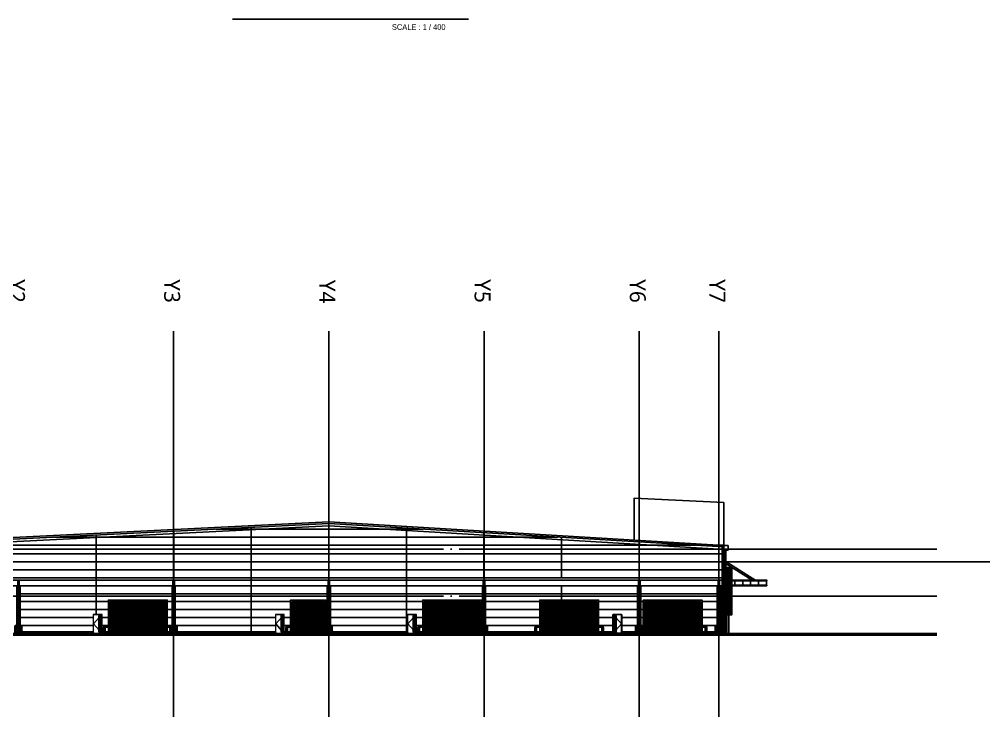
# Model space of a CAD drawing. Header units: millimetres. Extents: x 5734690 to 6791112, y -2208365 to -2031423.
# Drawn here: x 6468614 to 6589799, y -2208365 to -2120818 of the extents above; entities that cross this region are included whole.
import ezdxf

# ---------------------------------------------------------------- set-up
doc = ezdxf.new("R2010")
doc.units = ezdxf.units.MM
doc.header["$LTSCALE"] = 1000
doc.linetypes.add('CEN', pattern=[62, 60, -1, 0, -1])
doc.layers.get('0').update_dxf_attribs({"lineweight": 9})
doc.layers.get('DEFPOINTS').update_dxf_attribs({"color": 140})
for name, color, linetype in [('3ELEV', 3, 'Continuous'), ('6ELEV', 6, 'Continuous'), ('8', 8, 'Continuous'), ('BOLLARD', 8, 'Continuous'), ('CANOPY', 7, 'Continuous'), ('CEN', 1, 'CEN'), ('COL', 2, 'Continuous'), ('DRAIN', 5, 'Continuous'), ('E', 15, 'Continuous'), ('FLASHING', 6, 'Continuous'), ('LADDER', 5, 'Continuous'), ('PAT', 252, 'Continuous'), ('SOLID', 252, 'Continuous'), ('TEX', 3, 'Continuous'), ('WINDOW', 4, 'Continuous')]:
    doc.layers.add(name, color=color, linetype=linetype)
for name, color, linetype, lineweight in [('7', 7, 'Continuous', 5), ('DOOR', 6, 'Continuous', 13), ('ELE', 6, 'Continuous', 15)]:
    doc.layers.add(name, color=color, linetype=linetype, lineweight=lineweight)
doc.styles.add('HT-400', font='Dotum.ttf', dxfattribs={"height": 800})
doc.styles.add('HUMAN', font='malgun.ttf')

# ---------------------------------------------------------------- blocks, each defined once
blk = doc.blocks.new('DRAIN_CANOPY_EL_1')
at = {"layer": 'DRAIN'}
blk.add_lwpolyline([(-100, 6700), (100, 6700), (100, 0), (-100, 0)], close=True, dxfattribs=at)
blk.add_arc((0, 5800), 100, 180, 0, dxfattribs=at)
blk = doc.blocks.new('CANOPY_EL_R')
at = {"layer": '3ELEV'}
for points in [[(108125, 6200), (-625, 6200), (-625, 7200), (108125, 7200)], [(-625, 7200), (108125, 7200), (108125, 6900), (-625, 6900)]]:
    blk.add_lwpolyline(points, close=True, dxfattribs=at)
at = {"layer": 'CANOPY'}
for points in [[(200, 6200), (-200, 6200), (-200, 0), (200, 0)], [(180, 6200), (-180, 6200), (-180, 0), (180, 0)], [(19700, 6200), (19300, 6200), (19300, 0), (19700, 0)], [(19680, 6200), (19320, 6200), (19320, 0), (19680, 0)], [(39200, 6200), (38800, 6200), (38800, 0), (39200, 0)], [(39180, 6200), (38820, 6200), (38820, 0), (39180, 0)], [(58700, 6200), (58300, 6200), (58300, 0), (58700, 0)], [(58680, 6200), (58320, 6200), (58320, 0), (58680, 0)], [(78200, 6200), (77800, 6200), (77800, 0), (78200, 0)], [(78180, 6200), (77820, 6200), (77820, 0), (78180, 0)], [(97700, 6200), (97300, 6200), (97300, 0), (97700, 0)], [(97680, 6200), (97320, 6200), (97320, 0), (97680, 0)], [(107700, 6200), (107300, 6200), (107300, 0), (107700, 0)], [(107680, 6200), (107320, 6200), (107320, 0), (107680, 0)]]:
    blk.add_lwpolyline(points, close=True, dxfattribs=at)
at = {"layer": 'DRAIN'}
for p in [(0, 200), (19500, 200), (39000, 200), (58500, 200), (78000, 200), (97500, 200), (107500, 200)]:
    blk.add_blockref('DRAIN_CANOPY_EL_1', p, dxfattribs=at)
blk = doc.blocks.new('A$C4A1D6DD7')
at = {"layer": '6ELEV', "elevation": 0}
blk.add_lwpolyline([(550, 180), (750, 180), (750, 2220), (550, 2220)], close=True, dxfattribs=at)
at = {"layer": '7'}
for p, q in [((870, 863), (782, 858)), ((782, 842), (870, 837))]:
    blk.add_line(p, q, dxfattribs=at)
for centre, radius, start, end in [((782, 850), 7.88, 90, 270), ((870, 850), 18.1, 223.12493, 136.87507), ((870, 850), 13.2, 270, 90)]:
    blk.add_arc(centre, radius, start, end, dxfattribs=at)
at = {"layer": '8'}
for p, q in [((684, 2045), (628, 2113)), ((664, 2054), (638, 2086)), ((679, 2063), (647, 2101)), ((684, 367), (628, 435)), ((694, 1049), (638, 1117)), ((664, 375), (638, 408)), ((679, 385), (647, 423)), ((674, 1057), (648, 1090)), ((689, 1067), (657, 1105))]:
    blk.add_line(p, q, dxfattribs=at)
at = {"layer": '8', "elevation": 0}
blk.add_lwpolyline([(560, 190), (740, 190), (740, 2210), (560, 2210)], close=True, dxfattribs=at)
at = {"layer": 'DOOR'}
for p, q in [((-24, 2362), (-124, 2362)), ((-120, 0), (-120, 2400)), ((-120, 2370), (920, 2370)), ((-115, 30), (-115, 2370)), ((915, 30), (915, 2370)), ((920, 0), (920, 2400)), ((-24, 26), (-124, 26)), ((-115, 30), (915, 30))]:
    blk.add_line(p, q, dxfattribs=at)
at = {"layer": 'DOOR', "color": 1}
for p, q in [((765, 850), (896, 850)), ((782, 867), (782, 832)), ((870, 876), (870, 824))]:
    blk.add_line(p, q, dxfattribs=at)
at = {"layer": 'DOOR'}
blk.add_lwpolyline([(-150, 0), (950, 0), (950, 2400), (-150, 2400)], close=True, dxfattribs=at)
at = {"layer": 'E', "color": 1}
for p, q in [((920, 2370), (-115, 1200)), ((-115, 1200), (915, 30))]:
    blk.add_line(p, q, dxfattribs=at)
blk = doc.blocks.new('BOLLARD_EL_2')
at = {"layer": 'BOLLARD'}
for p, q in [((-700, 665), (-132, 992)), ((-700, 485), (-500, 600)), ((-700, 365), (-500, 480)), ((-700, 185), (-500, 300)), ((-700, 65), (-500, 180)), ((-685, 793), (-327, 1000)), ((-127, 769), (47, 870)), ((-100, 665), (91, 775)), ((-100, 485), (100, 600)), ((-100, 365), (100, 480)), ((-100, 185), (100, 300)), ((-100, 65), (100, 180))]:
    blk.add_line(p, q, dxfattribs=at)
blk.add_lwpolyline([(100, 700), (100, 0), (-100, 0), (-100, 700, 0.4142136), (-200, 800), (-400, 800, 0.4142136), (-500, 700), (-500, 0), (-700, 0), (-700, 700, -0.4142136), (-400, 1000), (-200, 1000, -0.4142136)], format="xyb", close=True, dxfattribs=at)
blk = doc.blocks.new('LADDER_EL_2')
at = {"layer": 'DEFPOINTS'}
blk.add_line((305, 8300), (305, 0), dxfattribs=at)
at = {"layer": 'LADDER'}
for p, q in [((-45, 8300), (-45, 2400)), ((630, 8240), (630, 2400)), ((655, 8300), (655, 2400))]:
    blk.add_line(p, q, dxfattribs=at)
for points in [[(-45, 8300), (655, 8300), (655, 8240), (-45, 8240)], [(-45, 8300), (45, 8300), (45, 0), (-45, 0)], [(-45, 8300), (655, 8300), (655, 8240), (-45, 8240)], [(-45, 8000), (655, 8000), (655, 7940), (-45, 7940)], [(-45, 7200), (655, 7200), (655, 7140), (-45, 7140)], [(-45, 6400), (655, 6400), (655, 6340), (-45, 6340)], [(-45, 5600), (655, 5600), (655, 5540), (-45, 5540)], [(-45, 4800), (655, 4800), (655, 4740), (-45, 4740)], [(-45, 4000), (655, 4000), (655, 3940), (-45, 3940)], [(-45, 3200), (655, 3200), (655, 3140), (-45, 3140)], [(-45, 2400), (655, 2400), (655, 2340), (-45, 2340)]]:
    blk.add_lwpolyline(points, close=True, dxfattribs=at)
for points in [[(115, 8240), (115, 2400), (150, 2400), (150, 8240)], [(335, 8240), (335, 2400), (275, 2400), (275, 8240)], [(495, 8240), (495, 2400), (460, 2400), (460, 8240)]]:
    blk.add_lwpolyline(points, dxfattribs=at)
blk = doc.blocks.new('BOLLARD_EL_3')
at = {"layer": 'ELE'}
for p, q in [((-400, 0), (0, 0)), ((400, 0), (0, 0)), ((-475, -1186), (-475, -75)), ((-325, -150), (0, -150)), ((-325, -1186), (-325, -150)), ((325, -150), (0, -150)), ((325, -1186), (325, -150)), ((475, -1186), (475, -75))]:
    blk.add_line(p, q, dxfattribs=at)
for centre, start, end in [((-400, -75), 90, 180), ((400, -75), 0, 90)]:
    blk.add_arc(centre, 75, start, end, dxfattribs=at)
at = {"layer": 'PAT'}
blk.add_line((-200, 0), (-425, 0), dxfattribs=at)
at = {"layer": 'SOLID'}
for p, q in [((-475, -336), (-139, 0)), ((-475, -194), (-281, 0)), ((-106, -150), (44, 0)), ((36, -150), (186, 0)), ((219, -150), (369, 0)), ((-475, -519), (-325, -369)), ((-475, -661), (-325, -511)), ((-475, -844), (-325, -694)), ((-475, -986), (-325, -836)), ((-475, -1169), (-325, -1019)), ((-350, -1186), (-325, -1161)), ((325, -186), (468, -43)), ((325, -369), (475, -219)), ((325, -511), (475, -361)), ((325, -694), (475, -544)), ((325, -836), (475, -686)), ((325, -1019), (475, -869)), ((325, -1161), (475, -1011))]:
    blk.add_line(p, q, dxfattribs=at)
at = {"layer": 'WINDOW'}
for points in [[(-275, -1200), (-525, -1200), (-525, -1186), (-275, -1186)], [(275, -1200), (525, -1200), (525, -1186), (275, -1186)]]:
    blk.add_lwpolyline(points, close=True, dxfattribs=at)

msp = doc.modelspace()

# ---------------------------------------------------------------- hatches: boundary and pattern name
at = {"layer": 'PAT'}
h = msp.add_hatch(dxfattribs=at)
h.set_pattern_fill('_USER', color=256, scale=100, pattern_type=0)
h.set_pattern_definition([(0, (12250180.99, -4301677.41), (0, 100), [])])
h.paths.add_polyline_path([(6480011.3, -2197923.6), (6480011.3, -2193923.6), (6487011.3, -2193923.6), (6487011.3, -2197923.6)])
h = msp.add_hatch(dxfattribs=at)
h.set_pattern_fill('_USER', color=256, scale=100, pattern_type=0)
h.set_pattern_definition([(0, (12273080.99, -4301677.41), (0, 100), [])])
h.paths.add_polyline_path([(6502911.3, -2197923.6), (6502911.3, -2193923.6), (6506911.3, -2193923.6), (6506911.3, -2197923.6)])
h = msp.add_hatch(dxfattribs=at)
h.set_pattern_fill('_USER', color=256, scale=100, pattern_type=0)
h.set_pattern_definition([(0, (12292680.99, -4301677.41), (0, 100), [])])
h.paths.add_polyline_path([(6519511.3, -2197923.6), (6519511.3, -2193923.6), (6526511.3, -2193923.6), (6526511.3, -2197923.6)])
h = msp.add_hatch(dxfattribs=at)
h.set_pattern_fill('_USER', color=256, scale=100, pattern_type=0)
h.set_pattern_definition([(0, (12304380.99, -4301677.41), (0, 100), [])])
h.paths.add_polyline_path([(6534211.3, -2197923.6), (6534211.3, -2193923.6), (6541211.3, -2193923.6), (6541211.3, -2197923.6)])
h = msp.add_hatch(dxfattribs=at)
h.set_pattern_fill('_USER', color=256, scale=100, pattern_type=0)
h.set_pattern_definition([(0, (12320380.99, -4301677.41), (0, 100), [])])
h.paths.add_polyline_path([(6547211.3, -2197923.6), (6547211.3, -2193923.6), (6554211.3, -2193923.6), (6554211.3, -2197923.6)])

# ---------------------------------------------------------------- linework, layer by layer
at = {"color": 8, "linetype": 'Continuous', "lineweight": -3}
for p, q in [((6557511.3, -2191223.6), (6557511.3, -2191923.6)), ((6558511.3, -2191223.6), (6558511.3, -2191923.6)), ((6559511.3, -2191223.6), (6559511.3, -2191923.6)), ((6560511.3, -2191223.6), (6560511.3, -2191923.6)), ((6561511.3, -2191223.6), (6561511.3, -2191923.6))]:
    msp.add_line(p, q, dxfattribs=at)
at = {"layer": '3ELEV'}
for points in [[(6448386.3, -2186839.5), (6507511.3, -2183923.4)], [(6557136.3, -2186859.7), (6507511.3, -2183922.7)], [(6557136.3, -2186859.7), (6557136.3, -2197923.6), (6556711.3, -2197923.6)], [(6556986.3, -2197923.6), (6556986.3, -2198123.6), (6448536.3, -2198123.6), (6448536.3, -2197923.6)], [(6487611.3, -2197923.6), (6468711.3, -2197923.6)], [(6468711.3, -2197923.6), (6487611.3, -2197923.6)], [(6507036.3, -2197923.6), (6488211.3, -2197923.6)], [(6488211.3, -2197923.6), (6507036.3, -2197923.6)], [(6526536.3, -2197923.6), (6507711.3, -2197923.6)], [(6507711.3, -2197923.6), (6526536.3, -2197923.6)], [(6546311.3, -2197923.6), (6527211.3, -2197923.6)], [(6527211.3, -2197923.6), (6546311.3, -2197923.6)], [(6547011.3, -2197923.6), (6546711.3, -2197923.6)], [(6546711.3, -2197923.6), (6547011.3, -2197923.6)], [(6556311.3, -2197923.6), (6546986.3, -2197923.6)], [(6546986.3, -2197923.6), (6556311.3, -2197923.6)]]:
    msp.add_lwpolyline(points, dxfattribs=at)
at = {"layer": '6ELEV'}
for p, q in [((6562536.3, -2191293.6), (6557136.3, -2191293.6)), ((6557136.3, -2191853.6), (6562536.3, -2191853.6))]:
    msp.add_line(p, q, dxfattribs=at)
for points in [[(6562536.3, -2191293.6), (6562536.3, -2191223.6), (6557136.3, -2191223.6)], [(6557136.3, -2191923.6), (6562536.3, -2191923.6), (6562536.3, -2191853.6)], [(6562511.3, -2191293.6), (6562511.3, -2191853.6)]]:
    msp.add_lwpolyline(points, dxfattribs=at)
at = {"layer": '8'}
for p, q in [((6545886.3, -2180916.1), (6545886.3, -2186193.9)), ((6557136.3, -2186859.7), (6557136.3, -2181470.9))]:
    msp.add_line(p, q, dxfattribs=at)
msp.add_lwpolyline([(6557136.3, -2181470.9), (6545886.3, -2180916.1)], dxfattribs=at)
at = {"layer": 'CEN'}
for p, q in [((6488011.3, -2159974.5), (6488011.3, -2208365.5)), ((6507511.3, -2159974.5), (6507511.3, -2208365.5)), ((6527011.3, -2159974.5), (6527011.3, -2208365.5)), ((6546511.3, -2159974.5), (6546511.3, -2208365.5)), ((6556511.3, -2159974.5), (6556511.3, -2208365.5)), ((6583899.4, -2187323.6), (6421181.9, -2187323.6)), ((6488011.3, -2191223.6), (6488011.3, -2208365.5)), ((6507511.3, -2191223.6), (6507511.3, -2208365.5)), ((6527011.3, -2191223.6), (6527011.3, -2208365.5)), ((6527011.3, -2191923.6), (6527011.3, -2208365.5)), ((6546511.3, -2191223.6), (6546511.3, -2208365.5)), ((6583899.4, -2193223.6), (6421181.9, -2193223.6)), ((6546511.3, -2196923.6), (6546511.3, -2208365.5)), ((6583899.4, -2197923.6), (6421181.9, -2197923.6)), ((6556311.3, -2197923.6), (6421181.9, -2197923.6)), ((6547011.3, -2197923.6), (6421181.9, -2197923.6)), ((6526536.3, -2197923.6), (6421181.9, -2197923.6)), ((6507036.3, -2197923.6), (6421181.9, -2197923.6)), ((6487611.3, -2197923.6), (6421181.9, -2197923.6)), ((6583899.4, -2198123.6), (6421181.9, -2198123.6))]:
    msp.add_line(p, q, dxfattribs=at)
for points in [[(6449011.3, -2187323.6), (6507511.3, -2184423.6)], [(6556511.3, -2187323.6), (6507511.3, -2184423.6)]]:
    msp.add_lwpolyline(points, dxfattribs=at)
at = {"layer": 'COL', "color": 7}
msp.add_line((6495406.9, -2120817.9), (6525062.3, -2120817.9), dxfattribs=at)
at = {"layer": 'DEFPOINTS'}
msp.add_line((5734690, -2188923.6), (6791112.4, -2188923.6), dxfattribs=at)
at = {"layer": 'DRAIN'}
for points in [[(6557386.3, -2187459.7), (6557186.3, -2187459.7), (6557186.3, -2197923.6), (6557386.3, -2197923.6)], [(6557402.5, -2188903.2), (6557295.8, -2189072.3), (6560704.8, -2191221.5), (6560811.4, -2191052.3)]]:
    msp.add_lwpolyline(points, close=True, dxfattribs=at)
for points in [[(6557136.3, -2189293.5), (6557618.5, -2189293.5), (6557741.1, -2189098.9), (6557136.3, -2188717.6)], [(6560383.8, -2191223.6), (6560383.8, -2191036.9), (6560506.4, -2190842.3), (6561111.3, -2191223.6)]]:
    msp.add_lwpolyline(points, dxfattribs=at)
at = {"layer": 'FLASHING'}
for p, q in [((6556936.3, -2187048.2), (6556936.3, -2197923.6)), ((6479811.3, -2197723.6), (6479011.3, -2197723.6)), ((6487611.3, -2197723.6), (6487211.3, -2197723.6)), ((6487211.3, -2197723.6), (6487611.3, -2197723.6)), ((6500811.3, -2197723.6), (6488211.3, -2197723.6)), ((6502711.3, -2197723.6), (6501911.3, -2197723.6)), ((6517411.3, -2197723.6), (6507711.3, -2197723.6)), ((6519311.3, -2197723.6), (6518511.3, -2197723.6)), ((6541311.3, -2197723.6), (6527211.3, -2197723.6)), ((6543206.3, -2197723.6), (6541411.3, -2197723.6)), ((6546311.3, -2197723.6), (6544311.3, -2197723.6)), ((6547011.3, -2197723.6), (6546711.3, -2197723.6)), ((6556311.3, -2197723.6), (6554411.3, -2197723.6)), ((6556936.3, -2197723.6), (6556711.3, -2197723.6))]:
    msp.add_line(p, q, dxfattribs=at)
for points in [[(6448386.3, -2187039.7), (6507511.3, -2184123.7)], [(6557136.3, -2187060.1), (6507511.3, -2184123.1)], [(6507111.3, -2197923.6), (6507111.3, -2193723.6), (6502711.3, -2193723.6), (6502711.3, -2197923.6), (6507311.3, -2197923.6)], [(6526711.3, -2197923.6), (6526711.3, -2193723.6), (6519311.3, -2193723.6), (6519311.3, -2197923.6), (6526811.3, -2197923.6)]]:
    msp.add_lwpolyline(points, dxfattribs=at)
for points in [[(6479811.3, -2197923.6), (6487211.3, -2197923.6), (6487211.3, -2193723.6), (6479811.3, -2193723.6)], [(6534011.3, -2197923.6), (6541411.3, -2197923.6), (6541411.3, -2193723.6), (6534011.3, -2193723.6)], [(6547011.3, -2197923.6), (6554411.3, -2197923.6), (6554411.3, -2193723.6), (6547011.3, -2193723.6)]]:
    msp.add_lwpolyline(points, close=True, dxfattribs=at)
at = {"layer": 'LADDER', "lineweight": -3}
msp.add_lwpolyline([(6557686.3, -2186859.7), (6557136.3, -2186859.7), (6557136.3, -2187459.7), (6557686.3, -2187459.7)], close=True, dxfattribs=at)
at = {"layer": 'PAT'}
for p, q in [((6519347.7, -2184823.6), (6493319.8, -2184823.6)), ((6497756.3, -2184604.8), (6497756.3, -2197923.6)), ((6497766.3, -2184604.3), (6497766.3, -2197923.6)), ((6507506.3, -2184123.9), (6507506.3, -2190923.6)), ((6507516.3, -2184123.4), (6507516.3, -2190923.6)), ((6517256.3, -2184699.8), (6517256.3, -2197923.6)), ((6517266.3, -2184700.4), (6517266.3, -2197923.6)), ((6536244.3, -2185823.6), (6473043.9, -2185823.6)), ((6478256.3, -2185566.5), (6478256.3, -2195523.6)), ((6478266.3, -2185566), (6478266.3, -2195523.6)), ((6488006.3, -2185085.7), (6488006.3, -2190923.6)), ((6488016.3, -2185085.2), (6488016.3, -2190923.6)), ((6527006.3, -2185276.9), (6527006.3, -2190923.6)), ((6527016.3, -2185277.5), (6527016.3, -2190923.6)), ((6536756.3, -2185853.9), (6536756.3, -2190923.6)), ((6536766.3, -2185854.5), (6536766.3, -2190923.6)), ((6557136.3, -2186823.6), (6452768, -2186823.6)), ((6546506.3, -2186430.9), (6546506.3, -2190923.6)), ((6546516.3, -2186431.5), (6546516.3, -2190923.6)), ((6556936.3, -2187923.6), (6448586.3, -2187923.6)), ((6556936.3, -2188923.6), (6448586.3, -2188923.6)), ((6556936.3, -2189923.6), (6448586.3, -2189923.6)), ((6536756.3, -2191923.6), (6536756.3, -2193723.6)), ((6536766.3, -2191923.6), (6536766.3, -2193723.6)), ((6487811.3, -2192923.6), (6468711.3, -2192923.6)), ((6487811.3, -2192923.6), (6487211.3, -2192923.6)), ((6507311.3, -2192923.6), (6488211.3, -2192923.6)), ((6507311.3, -2192923.6), (6507111.3, -2192923.6)), ((6526811.3, -2192923.6), (6507711.3, -2192923.6)), ((6526811.3, -2192923.6), (6526711.3, -2192923.6)), ((6546311.3, -2192923.6), (6527211.3, -2192923.6)), ((6546311.3, -2192923.6), (6541411.3, -2192923.6)), ((6556311.3, -2192923.6), (6546711.3, -2192923.6)), ((6547011.3, -2192923.6), (6546711.3, -2192923.6)), ((6556936.3, -2192923.6), (6556711.3, -2192923.6)), ((6479811.3, -2193923.6), (6468711.3, -2193923.6)), ((6487811.3, -2193923.6), (6487211.3, -2193923.6)), ((6502711.3, -2193923.6), (6488211.3, -2193923.6)), ((6507311.3, -2193923.6), (6507111.3, -2193923.6)), ((6519311.3, -2193923.6), (6507711.3, -2193923.6)), ((6526811.3, -2193923.6), (6526711.3, -2193923.6)), ((6534011.3, -2193923.6), (6527211.3, -2193923.6)), ((6546311.3, -2193923.6), (6541411.3, -2193923.6)), ((6547011.3, -2193923.6), (6546711.3, -2193923.6)), ((6556311.3, -2193923.6), (6554411.3, -2193923.6)), ((6556936.3, -2193923.6), (6556711.3, -2193923.6)), ((6479811.3, -2194923.6), (6468711.3, -2194923.6)), ((6487811.3, -2194923.6), (6487211.3, -2194923.6)), ((6502711.3, -2194923.6), (6488211.3, -2194923.6)), ((6507311.3, -2194923.6), (6507111.3, -2194923.6)), ((6519311.3, -2194923.6), (6507711.3, -2194923.6)), ((6526811.3, -2194923.6), (6526711.3, -2194923.6)), ((6534011.3, -2194923.6), (6527211.3, -2194923.6)), ((6546311.3, -2194923.6), (6541411.3, -2194923.6)), ((6547011.3, -2194923.6), (6546711.3, -2194923.6)), ((6556311.3, -2194923.6), (6554411.3, -2194923.6)), ((6556936.3, -2194923.6), (6556711.3, -2194923.6)), ((6477911.3, -2195923.6), (6468711.3, -2195923.6)), ((6477911.3, -2196923.6), (6468711.3, -2196923.6)), ((6479811.3, -2195923.6), (6479011.3, -2195923.6)), ((6479811.3, -2196923.6), (6479011.3, -2196923.6)), ((6487811.3, -2195923.6), (6487211.3, -2195923.6)), ((6487811.3, -2196923.6), (6487211.3, -2196923.6)), ((6500811.3, -2195923.6), (6488211.3, -2195923.6)), ((6500811.3, -2196923.6), (6488211.3, -2196923.6)), ((6502711.3, -2195923.6), (6501911.3, -2195923.6)), ((6502711.3, -2196923.6), (6501911.3, -2196923.6)), ((6507311.3, -2195923.6), (6507111.3, -2195923.6)), ((6507311.3, -2196923.6), (6507111.3, -2196923.6)), ((6517411.3, -2195923.6), (6507711.3, -2195923.6)), ((6517411.3, -2196923.6), (6507711.3, -2196923.6)), ((6519311.3, -2195923.6), (6518511.3, -2195923.6)), ((6519311.3, -2196923.6), (6518511.3, -2196923.6)), ((6526811.3, -2195923.6), (6526711.3, -2195923.6)), ((6534011.3, -2195923.6), (6527211.3, -2195923.6)), ((6534011.3, -2196923.6), (6527211.3, -2196923.6)), ((6543206.3, -2195923.6), (6541411.3, -2195923.6)), ((6543206.3, -2196923.6), (6541411.3, -2196923.6)), ((6546311.3, -2195923.6), (6544311.3, -2195923.6)), ((6546311.3, -2196923.6), (6544311.3, -2196923.6)), ((6547011.3, -2195923.6), (6546711.3, -2195923.6)), ((6547011.3, -2196923.6), (6546711.3, -2196923.6)), ((6556311.3, -2195923.6), (6554411.3, -2195923.6)), ((6556311.3, -2196923.6), (6554711.3, -2196923.6)), ((6556936.3, -2195923.6), (6556711.3, -2195923.6)), ((6556936.3, -2196923.6), (6556711.3, -2196923.6)), ((6477911.3, -2197723.6), (6468711.3, -2197723.6))]:
    msp.add_line(p, q, dxfattribs=at)
at = {"layer": 'WINDOW'}
for points in [[(6480011.3, -2197923.6), (6487011.3, -2197923.6), (6487011.3, -2193923.6), (6480011.3, -2193923.6)], [(6502911.3, -2197923.6), (6506911.3, -2197923.6), (6506911.3, -2193923.6), (6502911.3, -2193923.6)], [(6519511.3, -2197923.6), (6526511.3, -2197923.6), (6526511.3, -2193923.6), (6519511.3, -2193923.6)], [(6534211.3, -2197923.6), (6541211.3, -2197923.6), (6541211.3, -2193923.6), (6534211.3, -2193923.6)], [(6547211.3, -2197923.6), (6554211.3, -2197923.6), (6554211.3, -2193923.6), (6547211.3, -2193923.6)]]:
    msp.add_lwpolyline(points, close=True, dxfattribs=at)

# ---------------------------------------------------------------- block references
for p in [(6478061.3, -2197923.6), (6500961.3, -2197923.6), (6517561.3, -2197923.6)]:
    msp.add_blockref('A$C4A1D6DD7', p)
at = {"xscale": -1}
msp.add_blockref('A$C4A1D6DD7', (6544161.3, -2197923.6), dxfattribs=at)
at = {"layer": 'BOLLARD', "lineweight": -3}
for p in [(6468511.3, -2196923.6), (6488011.3, -2196923.6), (6507511.3, -2196923.6), (6527011.3, -2196923.6), (6546511.3, -2196923.6), (6556511.3, -2196923.6)]:
    msp.add_blockref('BOLLARD_EL_3', p, dxfattribs=at)
at = {"layer": 'CANOPY'}
msp.add_blockref('CANOPY_EL_R', (6449011.3, -2198123.6), dxfattribs=at)
at = {"layer": 'DRAIN'}
for p in [(6479911.3, -2197923.6), (6487711.3, -2197923.6), (6502811.3, -2197923.6), (6519411.3, -2197923.6), (6534111.3, -2197923.6), (6541911.3, -2197923.6), (6554911.3, -2197923.6)]:
    msp.add_blockref('BOLLARD_EL_2', p, dxfattribs=at)
at = {"layer": 'LADDER'}
msp.add_blockref('LADDER_EL_2', (6557486.3, -2197923.6), dxfattribs=at)

# ---------------------------------------------------------------- texts
at = {"layer": 'DEFPOINTS', "style": 'HUMAN'}
for s, p in [('Y2', (6467327.6, -2153443.4)), ('Y3', (6486827.6, -2153443.4)), ('Y5', (6525827.6, -2153443.4)), ('Y6', (6545327.6, -2153443.4)), ('Y7', (6555327.6, -2153443.4)), ('Y4', (6506327.6, -2153518.4))]:
    msp.add_text(s, height=2000, rotation=270, dxfattribs=at).set_placement(p)
at = {"layer": 'TEX', "style": 'HT-400'}
msp.add_text('SCALE : 1 / 400', height=718.285, dxfattribs=at).set_placement((6515435.1, -2122151.4))

doc.saveas('drawing.dxf')
